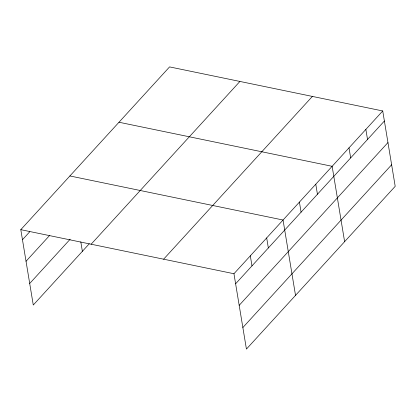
<?xml version="1.0" encoding="UTF-8"?>
<svg xmlns="http://www.w3.org/2000/svg" width="416" height="416" viewBox="0 0 416 416"><rect width="100%" height="100%" fill="white"/><g stroke="black" fill="none" stroke-linecap="round" stroke-linejoin="round"><path stroke-width="0.62" d="M89.263 243.786L33.275 305.037L20.8 229.674L169.572 66.903L382.725 110.963L395.2 186.326L246.428 349.097L233.953 273.733L382.725 110.963M22.464 239.72L29.786 231.712M26.031 261.274L49.717 235.362M29.708 283.483L70.19 239.19M91.14 244.213L239.912 81.442M163.613 259.194L312.385 96.424M235.617 283.78L384.389 121.009M239.184 305.339L387.956 142.563M242.861 327.543L391.633 164.772M118.986 122.242L332.14 166.306L344.62 241.67M69.893 175.958L283.046 220.017L295.526 295.386M20.8 229.674L233.953 273.733M365.862 129.412L367.526 139.459M349.003 147.857L350.667 157.903M315.775 184.21L317.439 194.256M299.411 202.114L301.075 212.165M266.682 237.926L268.346 247.972M250.318 255.83L251.982 265.876M80.798 241.816L82.373 251.321"/></g></svg>
